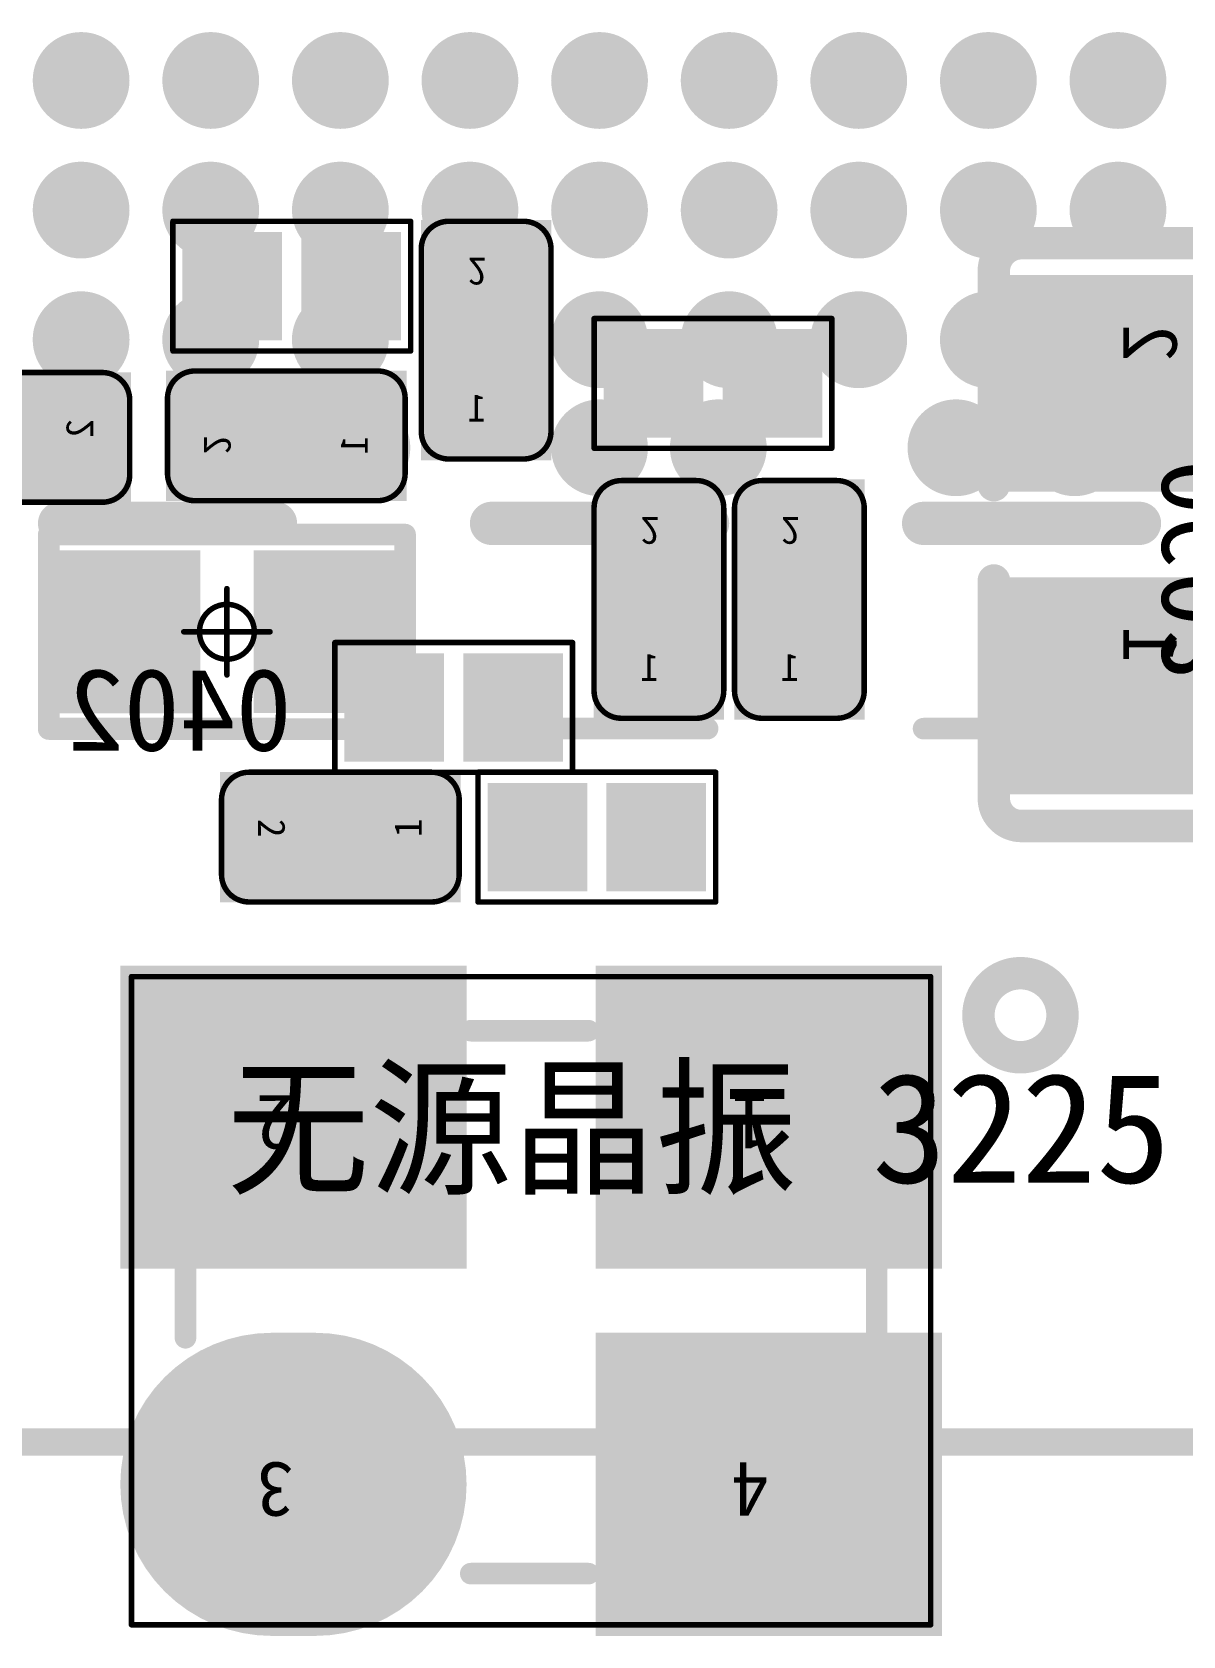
# Model space of a CAD drawing. Header units: millimetres. Extents: x 7.33 to 10.08, y 7.01 to 8.78.
# Drawn here: x 8.2255 to 8.4352, y 7.2118 to 7.504 of the extents above; entities that cross this region are included whole.
import ezdxf

# ---------------------------------------------------------------- set-up
doc = ezdxf.new("R2010")
doc.units = ezdxf.units.MM
doc.header["$MEASUREMENT"] = 0
for name, color, linetype in [('BottomLayer', 5, 'Continuous'), ('BottomOverlay', 54, 'Continuous'), ('BottomPaste', 16, 'Continuous'), ('BottomSolder', 6, 'Continuous'), ('Mechanical1', 6, 'Continuous'), ('Mechanical15', 56, 'Continuous'), ('Mechanical16', 56, 'Continuous'), ('Mechanical20', 56, 'Continuous'), ('Mechanical5', 56, 'Continuous'), ('TopLayer', 1, 'Continuous'), ('TopOverlay', 2, 'Continuous'), ('TopPaste', 8, 'Continuous'), ('TopSolder', 216, 'Continuous')]:
    doc.layers.add(name, color=color, linetype=linetype)

# ---------------------------------------------------------------- blocks, each defined once
blk = doc.blocks.new('CRY4_3R20X2R50X0R80_9')
at = {"layer": 'Mechanical16'}
for points, const_width in [([(0.07283, 0.05906), (-0.07283, 0.05906)], 0.001), ([(-0.07283, 0.05906), (-0.07283, -0.05906)], 0.001), ([(0.07283, 0.05906), (0.07283, -0.05906)], 0.001), ([(0.01099, 0.04973), (-0.01047, 0.04973)], 0.00394), ([(-0.06299, 0.00718), (-0.06299, -0.00561)], 0.00394), ([(0.06299, 0.00674), (0.06299, -0.00577)], 0.00394), ([(0.01099, -0.04921), (-0.01047, -0.04921)], 0.00394), ([(0.07283, -0.05906), (-0.07283, -0.05906)], 0.001)]:
    blk.add_lwpolyline(points, dxfattribs=dict(at, const_width=const_width))
for points, const_width in [([(-0.07308, 0.05906, 1), (-0.07258, 0.05906, 1)], 0.0005), ([(-0.07308, 0.05906, 1), (-0.07258, 0.05906, 1)], 0.0005), ([(0.07258, 0.05906, 1), (0.07308, 0.05906, 1)], 0.0005), ([(0.07258, 0.05906, 1), (0.07308, 0.05906, 1)], 0.0005), ([(-0.01145, 0.04973, 1), (-0.00949, 0.04973, 1)], 0.00197), ([(0.01001, 0.04973, 1), (0.01197, 0.04973, 1)], 0.00197), ([(-0.06398, 0.00718, 1), (-0.062, 0.00718, 1)], 0.00197), ([(0.062, 0.00674, 1), (0.06398, 0.00674, 1)], 0.00197), ([(-0.06398, -0.00561, 1), (-0.062, -0.00561, 1)], 0.00197), ([(0.062, -0.00577, 1), (0.06398, -0.00577, 1)], 0.00197), ([(-0.08154, -0.05203, 1), (-0.09686, -0.05203, 1)], 0.00591), ([(-0.09834, -0.05203, 1), (-0.09538, -0.05203, 1)], 0.00296), ([(-0.08302, -0.05203, 1), (-0.08006, -0.05203, 1)], 0.00296), ([(-0.01145, -0.04921, 1), (-0.00949, -0.04921, 1)], 0.00197), ([(0.01001, -0.04921, 1), (0.01197, -0.04921, 1)], 0.00197), ([(-0.07308, -0.05906, 1), (-0.07258, -0.05906, 1)], 0.0005), ([(-0.07308, -0.05906, 1), (-0.07258, -0.05906, 1)], 0.0005), ([(0.07258, -0.05906, 1), (0.07308, -0.05906, 1)], 0.0005), ([(0.07258, -0.05906, 1), (0.07308, -0.05906, 1)], 0.0005)]:
    blk.add_lwpolyline(points, format="xyb", close=True, dxfattribs=dict(at, const_width=const_width))
at = {"layer": 'TopLayer', "const_width": 0.04724}
blk.add_lwpolyline([(0.03937, 0.03346), (0.04725, 0.03346)], dxfattribs=at)
at = {"layer": 'TopLayer', "const_width": 0.02362}
for points in [[(0.02756, 0.03346, 1), (0.05118, 0.03346, 1)], [(0.03544, 0.03346, 1), (0.05906, 0.03346, 1)]]:
    blk.add_lwpolyline(points, format="xyb", close=True, dxfattribs=at)
at = {"layer": 'TopLayer'}
for points in [[(-0.01575, 0.00984), (-0.01575, 0.05708), (-0.07087, 0.00984), (-0.07087, 0.05708)], [(-0.01575, -0.05708), (-0.01575, -0.00984), (-0.07087, -0.05708), (-0.07087, -0.00984)], [(0.07087, -0.05708), (0.07087, -0.00984), (0.01575, -0.05708), (0.01575, -0.00984)]]:
    blk.add_solid(points, dxfattribs=at)
at = {"layer": 'TopOverlay', "const_width": 0.00394}
for points in [[(0.01099, 0.04973), (-0.01047, 0.04973)], [(-0.06299, 0.00718), (-0.06299, -0.00561)], [(0.06299, 0.00674), (0.06299, -0.00577)], [(0.01099, -0.04921), (-0.01047, -0.04921)]]:
    blk.add_lwpolyline(points, dxfattribs=at)
at = {"layer": 'TopOverlay'}
for points, const_width in [([(-0.01145, 0.04973, 1), (-0.00949, 0.04973, 1)], 0.00197), ([(0.01001, 0.04973, 1), (0.01197, 0.04973, 1)], 0.00197), ([(-0.06398, 0.00718, 1), (-0.062, 0.00718, 1)], 0.00197), ([(0.062, 0.00674, 1), (0.06398, 0.00674, 1)], 0.00197), ([(-0.06398, -0.00561, 1), (-0.062, -0.00561, 1)], 0.00197), ([(0.062, -0.00577, 1), (0.06398, -0.00577, 1)], 0.00197), ([(-0.08154, -0.05203, 1), (-0.09686, -0.05203, 1)], 0.00591), ([(-0.09834, -0.05203, 1), (-0.09538, -0.05203, 1)], 0.00296), ([(-0.08302, -0.05203, 1), (-0.08006, -0.05203, 1)], 0.00296), ([(-0.01145, -0.04921, 1), (-0.00949, -0.04921, 1)], 0.00197), ([(0.01001, -0.04921, 1), (0.01197, -0.04921, 1)], 0.00197)]:
    blk.add_lwpolyline(points, format="xyb", close=True, dxfattribs=dict(at, const_width=const_width))
at = {"layer": 'TopPaste', "const_width": 0.04724}
blk.add_lwpolyline([(0.03937, 0.03346), (0.04725, 0.03346)], dxfattribs=at)
at = {"layer": 'TopPaste', "const_width": 0.02362}
for points in [[(0.02756, 0.03346, 1), (0.05118, 0.03346, 1)], [(0.03544, 0.03346, 1), (0.05906, 0.03346, 1)]]:
    blk.add_lwpolyline(points, format="xyb", close=True, dxfattribs=at)
at = {"layer": 'TopPaste'}
for points in [[(-0.01575, 0.00984), (-0.01575, 0.05708), (-0.07087, 0.00984), (-0.07087, 0.05708)], [(-0.01575, -0.05708), (-0.01575, -0.00984), (-0.07087, -0.05708), (-0.07087, -0.00984)], [(0.07087, -0.05708), (0.07087, -0.00984), (0.01575, -0.05708), (0.01575, -0.00984)]]:
    blk.add_solid(points, dxfattribs=at)
at = {"layer": 'TopSolder', "const_width": 0.05524}
blk.add_lwpolyline([(0.03937, 0.03346), (0.04725, 0.03346)], dxfattribs=at)
at = {"layer": 'TopSolder', "const_width": 0.02762}
for points in [[(0.02556, 0.03346, 1), (0.05318, 0.03346, 1)], [(0.03344, 0.03346, 1), (0.06106, 0.03346, 1)]]:
    blk.add_lwpolyline(points, format="xyb", close=True, dxfattribs=at)
at = {"layer": 'TopSolder'}
for points in [[(-0.01175, 0.00584), (-0.01175, 0.06108), (-0.07487, 0.00584), (-0.07487, 0.06108)], [(-0.01175, -0.06108), (-0.01175, -0.00584), (-0.07487, -0.06108), (-0.07487, -0.00584)], [(0.07487, -0.06108), (0.07487, -0.00584), (0.01175, -0.06108), (0.01175, -0.00584)]]:
    blk.add_solid(points, dxfattribs=at)
at = {"layer": 'Mechanical20'}
for s, p in [('4', (-0.04331, 0.02946)), ('3', (0.04331, 0.02946)), ('1', (-0.04331, -0.03746)), ('2', (0.04331, -0.03746))]:
    blk.add_text(s, height=0.01, dxfattribs=at).set_placement(p)
blk = doc.blocks.new('R0201_B_155')
at = {"layer": 'BottomLayer'}
for points in [[(-0.01792, -0.00788), (-0.00375, -0.00788), (-0.01792, 0.00787), (-0.00375, 0.00787)], [(0.00374, -0.00788), (0.01791, -0.00788), (0.00374, 0.00787), (0.01791, 0.00787)]]:
    blk.add_solid(points, dxfattribs=at)
at = {"layer": 'BottomOverlay', "const_width": 0.001}
for points in [[(-0.02166, -0.01182), (-0.02166, 0.01182)], [(-0.02166, 0.01182), (0.02166, 0.01182)], [(0.02166, -0.01182), (0.02166, 0.01182)], [(-0.02166, -0.01182), (0.02166, -0.01182)]]:
    blk.add_lwpolyline(points, dxfattribs=at)
at = {"layer": 'BottomOverlay', "const_width": 0.0005}
for points in [[(-0.02191, 0.01182, 1), (-0.02141, 0.01182, 1)], [(-0.02191, 0.01182, 1), (-0.02141, 0.01182, 1)], [(0.02141, 0.01182, 1), (0.02191, 0.01182, 1)], [(0.02141, 0.01182, 1), (0.02191, 0.01182, 1)], [(-0.02191, -0.01182, 1), (-0.02141, -0.01182, 1)], [(-0.02191, -0.01182, 1), (-0.02141, -0.01182, 1)], [(0.02141, -0.01182, 1), (0.02191, -0.01182, 1)], [(0.02141, -0.01182, 1), (0.02191, -0.01182, 1)]]:
    blk.add_lwpolyline(points, format="xyb", close=True, dxfattribs=at)
at = {"layer": 'BottomPaste'}
for points in [[(-0.01792, -0.00788), (-0.00375, -0.00788), (-0.01792, 0.00787), (-0.00375, 0.00787)], [(0.00374, -0.00788), (0.01791, -0.00788), (0.00374, 0.00787), (0.01791, 0.00787)]]:
    blk.add_solid(points, dxfattribs=at)
at = {"layer": 'BottomSolder'}
for points in [[(-0.01992, -0.00988), (-0.00175, -0.00988), (-0.01992, 0.00987), (-0.00175, 0.00987)], [(0.00174, -0.00988), (0.01991, -0.00988), (0.00174, 0.00987), (0.01991, 0.00987)]]:
    blk.add_solid(points, dxfattribs=at)
blk = doc.blocks.new('R0402_B_156')
at = {"layer": 'BottomLayer'}
for points in [[(-0.02657, -0.01083), (-0.00886, -0.01083), (-0.02657, 0.01082), (-0.00886, 0.01082)], [(0.00886, -0.01083), (0.02657, -0.01083), (0.00886, 0.01083), (0.02657, 0.01083)]]:
    blk.add_solid(points, dxfattribs=at)
at = {"layer": 'BottomOverlay', "const_width": 0.00394}
for points in [[(0.03248, 0.01772), (-0.03248, 0.01772)], [(-0.03248, 0.01772), (-0.03248, -0.01772)], [(0.03248, 0.01772), (0.03248, -0.01772)], [(0.03248, -0.01772), (-0.03248, -0.01772)]]:
    blk.add_lwpolyline(points, dxfattribs=at)
at = {"layer": 'BottomOverlay', "const_width": 0.00197}
for points in [[(-0.03346, 0.01772, 1), (-0.0315, 0.01772, 1)], [(-0.03346, 0.01772, 1), (-0.0315, 0.01772, 1)], [(0.0315, 0.01772, 1), (0.03346, 0.01772, 1)], [(0.0315, 0.01772, 1), (0.03346, 0.01772, 1)], [(-0.03346, -0.01772, 1), (-0.0315, -0.01772, 1)], [(-0.03346, -0.01772, 1), (-0.0315, -0.01772, 1)], [(0.0315, -0.01772, 1), (0.03346, -0.01772, 1)], [(0.0315, -0.01772, 1), (0.03346, -0.01772, 1)]]:
    blk.add_lwpolyline(points, format="xyb", close=True, dxfattribs=at)
at = {"layer": 'BottomPaste'}
for points in [[(-0.02657, -0.01083), (-0.00886, -0.01083), (-0.02657, 0.01082), (-0.00886, 0.01082)], [(0.00886, -0.01083), (0.02657, -0.01083), (0.00886, 0.01083), (0.02657, 0.01083)]]:
    blk.add_solid(points, dxfattribs=at)
at = {"layer": 'BottomSolder'}
for points in [[(-0.03057, -0.01483), (-0.00486, -0.01483), (-0.03057, 0.01482), (-0.00486, 0.01482)], [(0.00486, -0.01483), (0.03057, -0.01483), (0.00486, 0.01483), (0.03057, 0.01483)]]:
    blk.add_solid(points, dxfattribs=at)
at = {"layer": 'Mechanical15', "const_width": 0.001}
for points in [[(0, 0.00787), (0, -0.00787)], [(0.00787, 0), (-0.00787, 0)]]:
    blk.add_lwpolyline(points, dxfattribs=at)
at = {"layer": 'Mechanical15'}
for points, const_width in [([(-0.00025, 0.00787, 1), (0.00025, 0.00787, 1)], 0.0005), ([(0.005, 0, 1), (-0.005, 0, 1)], 0.001), ([(-0.00812, 0, 1), (-0.00762, 0, 1)], 0.0005), ([(-0.00525, 0, 1), (-0.00475, 0, 1)], 0.0005), ([(0.00475, 0, 1), (0.00525, 0, 1)], 0.0005), ([(0.00762, 0, 1), (0.00812, 0, 1)], 0.0005), ([(-0.00025, -0.00787, 1), (0.00025, -0.00787, 1)], 0.0005)]:
    blk.add_lwpolyline(points, format="xyb", close=True, dxfattribs=dict(at, const_width=const_width))
blk = doc.blocks.new('R0201_B_201')
at = {"layer": 'BottomLayer'}
for points in [[(-0.01792, -0.00788), (-0.00375, -0.00788), (-0.01792, 0.00787), (-0.00375, 0.00787)], [(0.00374, -0.00788), (0.01791, -0.00788), (0.00374, 0.00787), (0.01791, 0.00787)]]:
    blk.add_solid(points, dxfattribs=at)
at = {"layer": 'BottomOverlay', "const_width": 0.001}
for points in [[(-0.02166, 0.01182), (-0.02166, -0.01182)], [(0.02166, 0.01182), (-0.02166, 0.01182)], [(0.02166, 0.01182), (0.02166, -0.01182)], [(0.02166, -0.01182), (-0.02166, -0.01182)]]:
    blk.add_lwpolyline(points, dxfattribs=at)
at = {"layer": 'BottomOverlay', "const_width": 0.0005}
for points in [[(-0.02191, 0.01182, 1), (-0.02141, 0.01182, 1)], [(-0.02191, 0.01182, 1), (-0.02141, 0.01182, 1)], [(0.02141, 0.01182, 1), (0.02191, 0.01182, 1)], [(0.02141, 0.01182, 1), (0.02191, 0.01182, 1)], [(-0.02191, -0.01182, 1), (-0.02141, -0.01182, 1)], [(-0.02191, -0.01182, 1), (-0.02141, -0.01182, 1)], [(0.02141, -0.01182, 1), (0.02191, -0.01182, 1)], [(0.02141, -0.01182, 1), (0.02191, -0.01182, 1)]]:
    blk.add_lwpolyline(points, format="xyb", close=True, dxfattribs=at)
at = {"layer": 'BottomPaste'}
for points in [[(-0.01792, -0.00788), (-0.00375, -0.00788), (-0.01792, 0.00787), (-0.00375, 0.00787)], [(0.00374, -0.00788), (0.01791, -0.00788), (0.00374, 0.00787), (0.01791, 0.00787)]]:
    blk.add_solid(points, dxfattribs=at)
at = {"layer": 'BottomSolder'}
for points in [[(-0.01992, -0.00988), (-0.00175, -0.00988), (-0.01992, 0.00987), (-0.00175, 0.00987)], [(0.00174, -0.00988), (0.01991, -0.00988), (0.00174, 0.00987), (0.01991, 0.00987)]]:
    blk.add_solid(points, dxfattribs=at)
blk = doc.blocks.new('R0201_207')
at = {"layer": 'TopLayer'}
for points in [[(-0.01792, -0.00787), (-0.00375, -0.00787), (-0.01792, 0.00788), (-0.00375, 0.00788)], [(0.00374, -0.00787), (0.01791, -0.00787), (0.00374, 0.00788), (0.01791, 0.00788)]]:
    blk.add_solid(points, dxfattribs=at)
at = {"layer": 'TopOverlay', "const_width": 0.001}
for points in [[(0.02166, 0.01182), (-0.02166, 0.01182)], [(-0.02166, 0.01182), (-0.02166, -0.01182)], [(0.02166, 0.01182), (0.02166, -0.01182)], [(0.02166, -0.01182), (-0.02166, -0.01182)]]:
    blk.add_lwpolyline(points, dxfattribs=at)
at = {"layer": 'TopOverlay', "const_width": 0.0005}
for points in [[(-0.02191, 0.01182, 1), (-0.02141, 0.01182, 1)], [(-0.02191, 0.01182, 1), (-0.02141, 0.01182, 1)], [(0.02141, 0.01182, 1), (0.02191, 0.01182, 1)], [(0.02141, 0.01182, 1), (0.02191, 0.01182, 1)], [(-0.02191, -0.01182, 1), (-0.02141, -0.01182, 1)], [(-0.02191, -0.01182, 1), (-0.02141, -0.01182, 1)], [(0.02141, -0.01182, 1), (0.02191, -0.01182, 1)], [(0.02141, -0.01182, 1), (0.02191, -0.01182, 1)]]:
    blk.add_lwpolyline(points, format="xyb", close=True, dxfattribs=at)
at = {"layer": 'TopPaste'}
for points in [[(-0.01792, -0.00787), (-0.00375, -0.00787), (-0.01792, 0.00788), (-0.00375, 0.00788)], [(0.00374, -0.00787), (0.01791, -0.00787), (0.00374, 0.00788), (0.01791, 0.00788)]]:
    blk.add_solid(points, dxfattribs=at)
at = {"layer": 'TopSolder'}
for points in [[(-0.01992, -0.00987), (-0.00175, -0.00987), (-0.01992, 0.00988), (-0.00175, 0.00988)], [(0.00174, -0.00987), (0.01991, -0.00987), (0.00174, 0.00988), (0.01991, 0.00988)]]:
    blk.add_solid(points, dxfattribs=at)
blk = doc.blocks.new('R0201_209')
at = {"layer": 'TopLayer'}
for points in [[(-0.01792, -0.00787), (-0.00375, -0.00787), (-0.01792, 0.00788), (-0.00375, 0.00788)], [(0.00374, -0.00787), (0.01791, -0.00787), (0.00374, 0.00788), (0.01791, 0.00788)]]:
    blk.add_solid(points, dxfattribs=at)
at = {"layer": 'TopOverlay', "const_width": 0.001}
for points in [[(0.02166, 0.01182), (-0.02166, 0.01182)], [(-0.02166, 0.01182), (-0.02166, -0.01182)], [(0.02166, 0.01182), (0.02166, -0.01182)], [(0.02166, -0.01182), (-0.02166, -0.01182)]]:
    blk.add_lwpolyline(points, dxfattribs=at)
at = {"layer": 'TopOverlay', "const_width": 0.0005}
for points in [[(-0.02191, 0.01182, 1), (-0.02141, 0.01182, 1)], [(-0.02191, 0.01182, 1), (-0.02141, 0.01182, 1)], [(0.02141, 0.01182, 1), (0.02191, 0.01182, 1)], [(0.02141, 0.01182, 1), (0.02191, 0.01182, 1)], [(-0.02191, -0.01182, 1), (-0.02141, -0.01182, 1)], [(-0.02191, -0.01182, 1), (-0.02141, -0.01182, 1)], [(0.02141, -0.01182, 1), (0.02191, -0.01182, 1)], [(0.02141, -0.01182, 1), (0.02191, -0.01182, 1)]]:
    blk.add_lwpolyline(points, format="xyb", close=True, dxfattribs=at)
at = {"layer": 'TopPaste'}
for points in [[(-0.01792, -0.00787), (-0.00375, -0.00787), (-0.01792, 0.00788), (-0.00375, 0.00788)], [(0.00374, -0.00787), (0.01791, -0.00787), (0.00374, 0.00788), (0.01791, 0.00788)]]:
    blk.add_solid(points, dxfattribs=at)
at = {"layer": 'TopSolder'}
for points in [[(-0.01992, -0.00987), (-0.00175, -0.00987), (-0.01992, 0.00988), (-0.00175, 0.00988)], [(0.00174, -0.00987), (0.01991, -0.00987), (0.00174, 0.00988), (0.01991, 0.00988)]]:
    blk.add_solid(points, dxfattribs=at)
blk = doc.blocks.new('C0201_B_456')
at = {"layer": 'BottomLayer'}
for points in [[(-0.01792, -0.00788), (-0.00375, -0.00788), (-0.01792, 0.00787), (-0.00375, 0.00787)], [(0.00374, -0.00788), (0.01791, -0.00788), (0.00374, 0.00787), (0.01791, 0.00787)]]:
    blk.add_solid(points, dxfattribs=at)
at = {"layer": 'BottomOverlay', "const_width": 0.001}
for points in [[(-0.02166, 0.00681, -0.414249), (-0.01666, 0.01182)], [(0.01665, 0.01182, -0.414214), (0.02166, 0.00681)], [(-0.01666, -0.01182, -0.414178), (-0.02166, -0.00681)], [(0.02166, -0.00681, -0.414132), (0.01665, -0.01182)]]:
    blk.add_lwpolyline(points, format="xyb", dxfattribs=at)
for points in [[(0.01665, 0.01182), (-0.01666, 0.01182)], [(-0.02166, -0.00681), (-0.02166, 0.00681)], [(0.02166, -0.00681), (0.02166, 0.00681)], [(0.01665, -0.01182), (-0.01666, -0.01182)]]:
    blk.add_lwpolyline(points, dxfattribs=at)
at = {"layer": 'BottomOverlay', "const_width": 0.0005}
for points in [[(-0.01691, 0.01182, 1), (-0.01641, 0.01182, 1)], [(-0.01691, 0.01182, 1), (-0.01641, 0.01182, 1)], [(0.0164, 0.01182, 1), (0.0169, 0.01182, 1)], [(0.0164, 0.01182, 1), (0.0169, 0.01182, 1)], [(-0.02191, 0.00681, 1), (-0.02141, 0.00681, 1)], [(-0.02191, 0.00681, 1), (-0.02141, 0.00681, 1)], [(0.02141, 0.00681, 1), (0.02191, 0.00681, 1)], [(0.02141, 0.00681, 1), (0.02191, 0.00681, 1)], [(-0.02191, -0.00681, 1), (-0.02141, -0.00681, 1)], [(-0.02191, -0.00681, 1), (-0.02141, -0.00681, 1)], [(0.02141, -0.00681, 1), (0.02191, -0.00681, 1)], [(0.02141, -0.00681, 1), (0.02191, -0.00681, 1)], [(-0.01691, -0.01182, 1), (-0.01641, -0.01182, 1)], [(-0.01691, -0.01182, 1), (-0.01641, -0.01182, 1)], [(0.0164, -0.01182, 1), (0.0169, -0.01182, 1)], [(0.0164, -0.01182, 1), (0.0169, -0.01182, 1)]]:
    blk.add_lwpolyline(points, format="xyb", close=True, dxfattribs=at)
at = {"layer": 'BottomPaste'}
for points in [[(-0.01792, -0.00788), (-0.00375, -0.00788), (-0.01792, 0.00787), (-0.00375, 0.00787)], [(0.00374, -0.00788), (0.01791, -0.00788), (0.00374, 0.00787), (0.01791, 0.00787)]]:
    blk.add_solid(points, dxfattribs=at)
at = {"layer": 'BottomSolder'}
for points in [[(-0.02192, -0.01188), (0.00025, -0.01188), (-0.02192, 0.01187), (0.00025, 0.01187)], [(-0.00026, -0.01188), (0.02191, -0.01188), (-0.00026, 0.01187), (0.02191, 0.01187)]]:
    blk.add_solid(points, dxfattribs=at)
at = {"layer": 'Mechanical20', "text_generation_flag": 2}
for s, rotation, p in [('1', -90, (-0.01484, 0)), ('2', 90, (0.015, 0.00333))]:
    blk.add_text(s, height=0.005, rotation=rotation, dxfattribs=at).set_placement(p)
blk = doc.blocks.new('C0201_B_460')
at = {"layer": 'BottomLayer'}
for points in [[(-0.01792, -0.00788), (-0.00375, -0.00788), (-0.01792, 0.00787), (-0.00375, 0.00787)], [(0.00374, -0.00788), (0.01791, -0.00788), (0.00374, 0.00787), (0.01791, 0.00787)]]:
    blk.add_solid(points, dxfattribs=at)
at = {"layer": 'BottomOverlay', "const_width": 0.001}
for points in [[(-0.02166, 0.00681, -0.414249), (-0.01666, 0.01182)], [(0.01665, 0.01182, -0.414214), (0.02166, 0.00681)], [(-0.01666, -0.01182, -0.414178), (-0.02166, -0.00681)], [(0.02166, -0.00681, -0.414132), (0.01665, -0.01182)]]:
    blk.add_lwpolyline(points, format="xyb", dxfattribs=at)
for points in [[(0.01665, 0.01182), (-0.01666, 0.01182)], [(-0.02166, 0.00681), (-0.02166, -0.00681)], [(0.02166, 0.00681), (0.02166, -0.00681)], [(0.01665, -0.01182), (-0.01666, -0.01182)]]:
    blk.add_lwpolyline(points, dxfattribs=at)
at = {"layer": 'BottomOverlay', "const_width": 0.0005}
for points in [[(-0.01691, 0.01182, 1), (-0.01641, 0.01182, 1)], [(-0.01691, 0.01182, 1), (-0.01641, 0.01182, 1)], [(0.0164, 0.01182, 1), (0.0169, 0.01182, 1)], [(0.0164, 0.01182, 1), (0.0169, 0.01182, 1)], [(-0.02191, 0.00681, 1), (-0.02141, 0.00681, 1)], [(-0.02191, 0.00681, 1), (-0.02141, 0.00681, 1)], [(0.02141, 0.00681, 1), (0.02191, 0.00681, 1)], [(0.02141, 0.00681, 1), (0.02191, 0.00681, 1)], [(-0.02191, -0.00681, 1), (-0.02141, -0.00681, 1)], [(-0.02191, -0.00681, 1), (-0.02141, -0.00681, 1)], [(0.02141, -0.00681, 1), (0.02191, -0.00681, 1)], [(0.02141, -0.00681, 1), (0.02191, -0.00681, 1)], [(-0.01691, -0.01182, 1), (-0.01641, -0.01182, 1)], [(-0.01691, -0.01182, 1), (-0.01641, -0.01182, 1)], [(0.0164, -0.01182, 1), (0.0169, -0.01182, 1)], [(0.0164, -0.01182, 1), (0.0169, -0.01182, 1)]]:
    blk.add_lwpolyline(points, format="xyb", close=True, dxfattribs=at)
at = {"layer": 'BottomPaste'}
for points in [[(-0.01792, -0.00788), (-0.00375, -0.00788), (-0.01792, 0.00787), (-0.00375, 0.00787)], [(0.00374, -0.00788), (0.01791, -0.00788), (0.00374, 0.00787), (0.01791, 0.00787)]]:
    blk.add_solid(points, dxfattribs=at)
at = {"layer": 'BottomSolder'}
for points in [[(-0.02192, -0.01188), (0.00025, -0.01188), (-0.02192, 0.01187), (0.00025, 0.01187)], [(-0.00026, -0.01188), (0.02191, -0.01188), (-0.00026, 0.01187), (0.02191, 0.01187)]]:
    blk.add_solid(points, dxfattribs=at)
at = {"layer": 'Mechanical20', "text_generation_flag": 2}
for s, rotation, p in [('1', -90, (-0.01484, 0)), ('2', 90, (0.015, 0.00333))]:
    blk.add_text(s, height=0.005, rotation=rotation, dxfattribs=at).set_placement(p)
blk = doc.blocks.new('C0201_B_525')
at = {"layer": 'BottomLayer'}
for points in [[(-0.01792, -0.00788), (-0.00375, -0.00788), (-0.01792, 0.00787), (-0.00375, 0.00787)], [(0.00374, -0.00788), (0.01791, -0.00788), (0.00374, 0.00787), (0.01791, 0.00787)]]:
    blk.add_solid(points, dxfattribs=at)
at = {"layer": 'BottomOverlay', "const_width": 0.001}
for points in [[(-0.02166, 0.00681, -0.414249), (-0.01666, 0.01182)], [(0.01665, 0.01182, -0.414214), (0.02166, 0.00681)], [(-0.01666, -0.01182, -0.414178), (-0.02166, -0.00681)], [(0.02166, -0.00681, -0.414132), (0.01665, -0.01182)]]:
    blk.add_lwpolyline(points, format="xyb", dxfattribs=at)
for points in [[(0.01665, 0.01182), (-0.01666, 0.01182)], [(-0.02166, -0.00681), (-0.02166, 0.00681)], [(0.02166, -0.00681), (0.02166, 0.00681)], [(0.01665, -0.01182), (-0.01666, -0.01182)]]:
    blk.add_lwpolyline(points, dxfattribs=at)
at = {"layer": 'BottomOverlay', "const_width": 0.0005}
for points in [[(-0.01691, 0.01182, 1), (-0.01641, 0.01182, 1)], [(-0.01691, 0.01182, 1), (-0.01641, 0.01182, 1)], [(0.0164, 0.01182, 1), (0.0169, 0.01182, 1)], [(0.0164, 0.01182, 1), (0.0169, 0.01182, 1)], [(-0.02191, 0.00681, 1), (-0.02141, 0.00681, 1)], [(-0.02191, 0.00681, 1), (-0.02141, 0.00681, 1)], [(0.02141, 0.00681, 1), (0.02191, 0.00681, 1)], [(0.02141, 0.00681, 1), (0.02191, 0.00681, 1)], [(-0.02191, -0.00681, 1), (-0.02141, -0.00681, 1)], [(-0.02191, -0.00681, 1), (-0.02141, -0.00681, 1)], [(0.02141, -0.00681, 1), (0.02191, -0.00681, 1)], [(0.02141, -0.00681, 1), (0.02191, -0.00681, 1)], [(-0.01691, -0.01182, 1), (-0.01641, -0.01182, 1)], [(-0.01691, -0.01182, 1), (-0.01641, -0.01182, 1)], [(0.0164, -0.01182, 1), (0.0169, -0.01182, 1)], [(0.0164, -0.01182, 1), (0.0169, -0.01182, 1)]]:
    blk.add_lwpolyline(points, format="xyb", close=True, dxfattribs=at)
at = {"layer": 'BottomPaste'}
for points in [[(-0.01792, -0.00788), (-0.00375, -0.00788), (-0.01792, 0.00787), (-0.00375, 0.00787)], [(0.00374, -0.00788), (0.01791, -0.00788), (0.00374, 0.00787), (0.01791, 0.00787)]]:
    blk.add_solid(points, dxfattribs=at)
at = {"layer": 'BottomSolder'}
for points in [[(-0.02192, -0.01188), (0.00025, -0.01188), (-0.02192, 0.01187), (0.00025, 0.01187)], [(-0.00026, -0.01188), (0.02191, -0.01188), (-0.00026, 0.01187), (0.02191, 0.01187)]]:
    blk.add_solid(points, dxfattribs=at)
at = {"layer": 'Mechanical20', "text_generation_flag": 2}
for s, rotation, p in [('1', -90, (-0.01484, 0)), ('2', 90, (0.015, 0.00333))]:
    blk.add_text(s, height=0.005, rotation=rotation, dxfattribs=at).set_placement(p)
blk = doc.blocks.new('C0201_B_526')
at = {"layer": 'BottomLayer'}
for points in [[(-0.01792, -0.00788), (-0.00375, -0.00788), (-0.01792, 0.00787), (-0.00375, 0.00787)], [(0.00374, -0.00788), (0.01791, -0.00788), (0.00374, 0.00787), (0.01791, 0.00787)]]:
    blk.add_solid(points, dxfattribs=at)
at = {"layer": 'BottomOverlay', "const_width": 0.001}
for points in [[(-0.02166, 0.00681, -0.414249), (-0.01666, 0.01182)], [(0.01665, 0.01182, -0.414214), (0.02166, 0.00681)], [(-0.01666, -0.01182, -0.414178), (-0.02166, -0.00681)], [(0.02166, -0.00681, -0.414132), (0.01665, -0.01182)]]:
    blk.add_lwpolyline(points, format="xyb", dxfattribs=at)
for points in [[(-0.01666, 0.01182), (0.01665, 0.01182)], [(-0.02166, -0.00681), (-0.02166, 0.00681)], [(0.02166, -0.00681), (0.02166, 0.00681)], [(-0.01666, -0.01182), (0.01665, -0.01182)]]:
    blk.add_lwpolyline(points, dxfattribs=at)
at = {"layer": 'BottomOverlay', "const_width": 0.0005}
for points in [[(-0.01691, 0.01182, 1), (-0.01641, 0.01182, 1)], [(-0.01691, 0.01182, 1), (-0.01641, 0.01182, 1)], [(0.0164, 0.01182, 1), (0.0169, 0.01182, 1)], [(0.0164, 0.01182, 1), (0.0169, 0.01182, 1)], [(-0.02191, 0.00681, 1), (-0.02141, 0.00681, 1)], [(-0.02191, 0.00681, 1), (-0.02141, 0.00681, 1)], [(0.02141, 0.00681, 1), (0.02191, 0.00681, 1)], [(0.02141, 0.00681, 1), (0.02191, 0.00681, 1)], [(-0.02191, -0.00681, 1), (-0.02141, -0.00681, 1)], [(-0.02191, -0.00681, 1), (-0.02141, -0.00681, 1)], [(0.02141, -0.00681, 1), (0.02191, -0.00681, 1)], [(0.02141, -0.00681, 1), (0.02191, -0.00681, 1)], [(-0.01691, -0.01182, 1), (-0.01641, -0.01182, 1)], [(-0.01691, -0.01182, 1), (-0.01641, -0.01182, 1)], [(0.0164, -0.01182, 1), (0.0169, -0.01182, 1)], [(0.0164, -0.01182, 1), (0.0169, -0.01182, 1)]]:
    blk.add_lwpolyline(points, format="xyb", close=True, dxfattribs=at)
at = {"layer": 'BottomPaste'}
for points in [[(-0.01792, -0.00788), (-0.00375, -0.00788), (-0.01792, 0.00787), (-0.00375, 0.00787)], [(0.00374, -0.00788), (0.01791, -0.00788), (0.00374, 0.00787), (0.01791, 0.00787)]]:
    blk.add_solid(points, dxfattribs=at)
at = {"layer": 'BottomSolder'}
for points in [[(-0.02192, -0.01188), (0.00025, -0.01188), (-0.02192, 0.01187), (0.00025, 0.01187)], [(-0.00026, -0.01188), (0.02191, -0.01188), (-0.00026, 0.01187), (0.02191, 0.01187)]]:
    blk.add_solid(points, dxfattribs=at)
at = {"layer": 'Mechanical20', "text_generation_flag": 2}
for s, rotation, p in [('1', 270, (-0.01484, 0)), ('2', 90, (0.015, 0.00333))]:
    blk.add_text(s, height=0.005, rotation=rotation, dxfattribs=at).set_placement(p)
blk = doc.blocks.new('C0603_B_527')
at = {"layer": 'BottomLayer'}
for points in [[(-0.01181, 0.01771), (-0.04331, 0.01771), (-0.01181, -0.01771), (-0.04331, -0.01771)], [(0.04331, 0.01771), (0.01181, 0.01771), (0.04331, -0.01771), (0.01181, -0.01771)]]:
    blk.add_solid(points, dxfattribs=at)
at = {"layer": 'BottomOverlay', "const_width": 0.00591}
for points in [[(-0.0531, 0.0186, -0.414214), (-0.0481, 0.0236)], [(0.0481, 0.0236, -0.414214), (0.0531, 0.0186)], [(-0.0481, -0.0236, -0.414214), (-0.0531, -0.0186)], [(0.0531, -0.0186, -0.414214), (0.0481, -0.0236)]]:
    blk.add_lwpolyline(points, format="xyb", dxfattribs=at)
for points in [[(-0.00836, 0.0236), (-0.0481, 0.0236)], [(0.0481, 0.0236), (0.00902, 0.0236)], [(-0.0531, -0.0186), (-0.0531, 0.0186)], [(0.0531, -0.0186), (0.0531, 0.0186)], [(-0.00836, -0.0236), (-0.0481, -0.0236)], [(0.0481, -0.0236), (0.00902, -0.0236)]]:
    blk.add_lwpolyline(points, dxfattribs=at)
at = {"layer": 'BottomOverlay', "const_width": 0.00296}
for points in [[(-0.04958, 0.0236, 1), (-0.04662, 0.0236, 1)], [(-0.04958, 0.0236, 1), (-0.04662, 0.0236, 1)], [(-0.00984, 0.0236, 1), (-0.00688, 0.0236, 1)], [(0.00754, 0.0236, 1), (0.0105, 0.0236, 1)], [(0.04662, 0.0236, 1), (0.04958, 0.0236, 1)], [(0.04662, 0.0236, 1), (0.04958, 0.0236, 1)], [(-0.05458, 0.0186, 1), (-0.05162, 0.0186, 1)], [(-0.05458, 0.0186, 1), (-0.05162, 0.0186, 1)], [(0.05162, 0.0186, 1), (0.05458, 0.0186, 1)], [(0.05162, 0.0186, 1), (0.05458, 0.0186, 1)], [(-0.05458, -0.0186, 1), (-0.05162, -0.0186, 1)], [(-0.05458, -0.0186, 1), (-0.05162, -0.0186, 1)], [(0.05162, -0.0186, 1), (0.05458, -0.0186, 1)], [(0.05162, -0.0186, 1), (0.05458, -0.0186, 1)], [(-0.04958, -0.0236, 1), (-0.04662, -0.0236, 1)], [(-0.04958, -0.0236, 1), (-0.04662, -0.0236, 1)], [(-0.00984, -0.0236, 1), (-0.00688, -0.0236, 1)], [(0.00754, -0.0236, 1), (0.0105, -0.0236, 1)], [(0.04662, -0.0236, 1), (0.04958, -0.0236, 1)], [(0.04662, -0.0236, 1), (0.04958, -0.0236, 1)]]:
    blk.add_lwpolyline(points, format="xyb", close=True, dxfattribs=at)
at = {"layer": 'BottomPaste'}
for points in [[(-0.01181, 0.01771), (-0.04331, 0.01771), (-0.01181, -0.01771), (-0.04331, -0.01771)], [(0.04331, 0.01771), (0.01181, 0.01771), (0.04331, -0.01771), (0.01181, -0.01771)]]:
    blk.add_solid(points, dxfattribs=at)
at = {"layer": 'BottomSolder'}
for points in [[(-0.00781, 0.02171), (-0.04731, 0.02171), (-0.00781, -0.02171), (-0.04731, -0.02171)], [(0.04731, 0.02171), (0.00781, 0.02171), (0.04731, -0.02171), (0.00781, -0.02171)]]:
    blk.add_solid(points, dxfattribs=at)
at = {"layer": 'Mechanical16', "const_width": 0.00591}
for points in [[(-0.0531, 0.0186, -0.414214), (-0.0481, 0.0236)], [(0.0481, 0.0236, -0.414214), (0.0531, 0.0186)], [(-0.0481, -0.0236, -0.414214), (-0.0531, -0.0186)], [(0.0531, -0.0186, -0.414214), (0.0481, -0.0236)]]:
    blk.add_lwpolyline(points, format="xyb", dxfattribs=at)
for points in [[(-0.00836, 0.0236), (-0.0481, 0.0236)], [(0.0481, 0.0236), (0.00902, 0.0236)], [(-0.0531, -0.0186), (-0.0531, 0.0186)], [(0.0531, -0.0186), (0.0531, 0.0186)], [(-0.00836, -0.0236), (-0.0481, -0.0236)], [(0.0481, -0.0236), (0.00902, -0.0236)]]:
    blk.add_lwpolyline(points, dxfattribs=at)
at = {"layer": 'Mechanical16', "const_width": 0.00296}
for points in [[(-0.04958, 0.0236, 1), (-0.04662, 0.0236, 1)], [(-0.04958, 0.0236, 1), (-0.04662, 0.0236, 1)], [(-0.00984, 0.0236, 1), (-0.00688, 0.0236, 1)], [(0.00754, 0.0236, 1), (0.0105, 0.0236, 1)], [(0.04662, 0.0236, 1), (0.04958, 0.0236, 1)], [(0.04662, 0.0236, 1), (0.04958, 0.0236, 1)], [(-0.05458, 0.0186, 1), (-0.05162, 0.0186, 1)], [(-0.05458, 0.0186, 1), (-0.05162, 0.0186, 1)], [(0.05162, 0.0186, 1), (0.05458, 0.0186, 1)], [(0.05162, 0.0186, 1), (0.05458, 0.0186, 1)], [(-0.05458, -0.0186, 1), (-0.05162, -0.0186, 1)], [(-0.05458, -0.0186, 1), (-0.05162, -0.0186, 1)], [(0.05162, -0.0186, 1), (0.05458, -0.0186, 1)], [(0.05162, -0.0186, 1), (0.05458, -0.0186, 1)], [(-0.04958, -0.0236, 1), (-0.04662, -0.0236, 1)], [(-0.04958, -0.0236, 1), (-0.04662, -0.0236, 1)], [(-0.00984, -0.0236, 1), (-0.00688, -0.0236, 1)], [(0.00754, -0.0236, 1), (0.0105, -0.0236, 1)], [(0.04662, -0.0236, 1), (0.04958, -0.0236, 1)], [(0.04662, -0.0236, 1), (0.04958, -0.0236, 1)]]:
    blk.add_lwpolyline(points, format="xyb", close=True, dxfattribs=at)
at = {"layer": 'Mechanical20', "text_generation_flag": 2}
for s, p in [('1', (-0.02356, 0)), ('2', (0.03156, 0))]:
    blk.add_text(s, height=0.01, rotation=-180, dxfattribs=at).set_placement(p)
blk = doc.blocks.new('C0201_B_541')
at = {"layer": 'BottomLayer'}
for points in [[(-0.01792, -0.00788), (-0.00375, -0.00788), (-0.01792, 0.00787), (-0.00375, 0.00787)], [(0.00374, -0.00788), (0.01791, -0.00788), (0.00374, 0.00787), (0.01791, 0.00787)]]:
    blk.add_solid(points, dxfattribs=at)
at = {"layer": 'BottomOverlay', "const_width": 0.001}
for points in [[(-0.02166, 0.00681, -0.414249), (-0.01666, 0.01182)], [(0.01665, 0.01182, -0.414214), (0.02166, 0.00681)], [(-0.01666, -0.01182, -0.414178), (-0.02166, -0.00681)], [(0.02166, -0.00681, -0.414132), (0.01665, -0.01182)]]:
    blk.add_lwpolyline(points, format="xyb", dxfattribs=at)
for points in [[(0.01665, 0.01182), (-0.01666, 0.01182)], [(-0.02166, -0.00681), (-0.02166, 0.00681)], [(0.02166, -0.00681), (0.02166, 0.00681)], [(0.01665, -0.01182), (-0.01666, -0.01182)]]:
    blk.add_lwpolyline(points, dxfattribs=at)
at = {"layer": 'BottomOverlay', "const_width": 0.0005}
for points in [[(-0.01691, 0.01182, 1), (-0.01641, 0.01182, 1)], [(-0.01691, 0.01182, 1), (-0.01641, 0.01182, 1)], [(0.0164, 0.01182, 1), (0.0169, 0.01182, 1)], [(0.0164, 0.01182, 1), (0.0169, 0.01182, 1)], [(-0.02191, 0.00681, 1), (-0.02141, 0.00681, 1)], [(-0.02191, 0.00681, 1), (-0.02141, 0.00681, 1)], [(0.02141, 0.00681, 1), (0.02191, 0.00681, 1)], [(0.02141, 0.00681, 1), (0.02191, 0.00681, 1)], [(-0.02191, -0.00681, 1), (-0.02141, -0.00681, 1)], [(-0.02191, -0.00681, 1), (-0.02141, -0.00681, 1)], [(0.02141, -0.00681, 1), (0.02191, -0.00681, 1)], [(0.02141, -0.00681, 1), (0.02191, -0.00681, 1)], [(-0.01691, -0.01182, 1), (-0.01641, -0.01182, 1)], [(-0.01691, -0.01182, 1), (-0.01641, -0.01182, 1)], [(0.0164, -0.01182, 1), (0.0169, -0.01182, 1)], [(0.0164, -0.01182, 1), (0.0169, -0.01182, 1)]]:
    blk.add_lwpolyline(points, format="xyb", close=True, dxfattribs=at)
at = {"layer": 'BottomPaste'}
for points in [[(-0.01792, -0.00788), (-0.00375, -0.00788), (-0.01792, 0.00787), (-0.00375, 0.00787)], [(0.00374, -0.00788), (0.01791, -0.00788), (0.00374, 0.00787), (0.01791, 0.00787)]]:
    blk.add_solid(points, dxfattribs=at)
at = {"layer": 'BottomSolder'}
for points in [[(-0.02192, -0.01188), (0.00025, -0.01188), (-0.02192, 0.01187), (0.00025, 0.01187)], [(-0.00026, -0.01188), (0.02191, -0.01188), (-0.00026, 0.01187), (0.02191, 0.01187)]]:
    blk.add_solid(points, dxfattribs=at)
at = {"layer": 'Mechanical20', "text_generation_flag": 2}
for s, rotation, p in [('1', -90, (-0.01484, 0)), ('2', 90, (0.015, 0.00333))]:
    blk.add_text(s, height=0.005, rotation=rotation, dxfattribs=at).set_placement(p)
blk = doc.blocks.new('C0201_553')
at = {"layer": 'TopLayer'}
for points in [[(-0.01792, -0.00787), (-0.00375, -0.00787), (-0.01792, 0.00788), (-0.00375, 0.00788)], [(0.00374, -0.00787), (0.01791, -0.00787), (0.00374, 0.00788), (0.01791, 0.00788)]]:
    blk.add_solid(points, dxfattribs=at)
at = {"layer": 'TopOverlay', "const_width": 0.001}
for points in [[(-0.02166, 0.00681, -0.414178), (-0.01666, 0.01182)], [(0.01665, 0.01182, -0.414132), (0.02166, 0.00681)], [(-0.01666, -0.01182, -0.414249), (-0.02166, -0.00681)], [(0.02166, -0.00681, -0.414214), (0.01665, -0.01182)]]:
    blk.add_lwpolyline(points, format="xyb", dxfattribs=at)
for points in [[(0.01665, 0.01182), (-0.01666, 0.01182)], [(-0.02166, 0.00681), (-0.02166, -0.00681)], [(0.02166, 0.00681), (0.02166, -0.00681)], [(0.01665, -0.01182), (-0.01666, -0.01182)]]:
    blk.add_lwpolyline(points, dxfattribs=at)
at = {"layer": 'TopOverlay', "const_width": 0.0005}
for points in [[(-0.01691, 0.01182, 1), (-0.01641, 0.01182, 1)], [(-0.01691, 0.01182, 1), (-0.01641, 0.01182, 1)], [(0.0164, 0.01182, 1), (0.0169, 0.01182, 1)], [(0.0164, 0.01182, 1), (0.0169, 0.01182, 1)], [(-0.02191, 0.00681, 1), (-0.02141, 0.00681, 1)], [(-0.02191, 0.00681, 1), (-0.02141, 0.00681, 1)], [(0.02141, 0.00681, 1), (0.02191, 0.00681, 1)], [(0.02141, 0.00681, 1), (0.02191, 0.00681, 1)], [(-0.02191, -0.00681, 1), (-0.02141, -0.00681, 1)], [(-0.02191, -0.00681, 1), (-0.02141, -0.00681, 1)], [(0.02141, -0.00681, 1), (0.02191, -0.00681, 1)], [(0.02141, -0.00681, 1), (0.02191, -0.00681, 1)], [(-0.01691, -0.01182, 1), (-0.01641, -0.01182, 1)], [(-0.01691, -0.01182, 1), (-0.01641, -0.01182, 1)], [(0.0164, -0.01182, 1), (0.0169, -0.01182, 1)], [(0.0164, -0.01182, 1), (0.0169, -0.01182, 1)]]:
    blk.add_lwpolyline(points, format="xyb", close=True, dxfattribs=at)
at = {"layer": 'TopPaste'}
for points in [[(-0.01792, -0.00787), (-0.00375, -0.00787), (-0.01792, 0.00788), (-0.00375, 0.00788)], [(0.00374, -0.00787), (0.01791, -0.00787), (0.00374, 0.00788), (0.01791, 0.00788)]]:
    blk.add_solid(points, dxfattribs=at)
at = {"layer": 'TopSolder'}
for points in [[(-0.02192, -0.01187), (0.00025, -0.01187), (-0.02192, 0.01188), (0.00025, 0.01188)], [(-0.00026, -0.01187), (0.02191, -0.01187), (-0.00026, 0.01188), (0.02191, 0.01188)]]:
    blk.add_solid(points, dxfattribs=at)
at = {"layer": 'Mechanical20'}
for s, rotation, p in [('1', -90, (-0.01484, 0)), ('2', 90, (0.015, -0.00333))]:
    blk.add_text(s, height=0.005, rotation=rotation, dxfattribs=at).set_placement(p)
blk = doc.blocks.new('BGA698_16R1X17R2X1R18_569')
at = {"layer": 'Mechanical16'}
for points, const_width in [([(-0.31693, 0.05906), (-0.31693, 0.09842)], 0.00787), ([(-0.35433, 0.05906), (-0.35433, 0.09842)], 0.00394), ([(-0.31693, -0.01969), (-0.31693, 0.01969)], 0.00787), ([(-0.35433, -0.01969), (-0.35433, 0.01969)], 0.00394), ([(-0.31693, -0.09842), (-0.31693, -0.05906)], 0.00787), ([(-0.35433, -0.09842), (-0.35433, -0.05906)], 0.00394)]:
    blk.add_lwpolyline(points, dxfattribs=dict(at, const_width=const_width))
for points, const_width in [([(-0.3189, 0.09842, 1), (-0.31496, 0.09842, 1)], 0.00394), ([(-0.35532, 0.09842, 1), (-0.35335, 0.09842, 1)], 0.00197), ([(-0.3189, 0.05906, 1), (-0.31496, 0.05906, 1)], 0.00394), ([(-0.35532, 0.05906, 1), (-0.35335, 0.05906, 1)], 0.00197), ([(-0.3189, 0.01969, 1), (-0.31496, 0.01969, 1)], 0.00394), ([(-0.35532, 0.01969, 1), (-0.35335, 0.01969, 1)], 0.00197), ([(-0.3189, -0.01969, 1), (-0.31496, -0.01969, 1)], 0.00394), ([(-0.35532, -0.01969, 1), (-0.35335, -0.01969, 1)], 0.00197), ([(-0.3189, -0.05906, 1), (-0.31496, -0.05906, 1)], 0.00394), ([(-0.35532, -0.05906, 1), (-0.35335, -0.05906, 1)], 0.00197), ([(-0.3189, -0.09842, 1), (-0.31496, -0.09842, 1)], 0.00394), ([(-0.35532, -0.09842, 1), (-0.35335, -0.09842, 1)], 0.00197)]:
    blk.add_lwpolyline(points, format="xyb", close=True, dxfattribs=dict(at, const_width=const_width))
at = {"layer": 'TopLayer', "const_width": 0.00482}
for points in [[(-0.28588, 0.09449, 1), (-0.28105, 0.09449, 1)], [(-0.26225, 0.09449, 1), (-0.25743, 0.09449, 1)], [(-0.23863, 0.09449, 1), (-0.23381, 0.09449, 1)], [(-0.28588, 0.07087, 1), (-0.28105, 0.07087, 1)], [(-0.26225, 0.07087, 1), (-0.25743, 0.07087, 1)], [(-0.23863, 0.07087, 1), (-0.23381, 0.07087, 1)], [(-0.30556, 0.06496, 1), (-0.30074, 0.06496, 1)], [(-0.28588, 0.04724, 1), (-0.28105, 0.04724, 1)], [(-0.26225, 0.04724, 1), (-0.25743, 0.04724, 1)], [(-0.23863, 0.04724, 1), (-0.23381, 0.04724, 1)], [(-0.30556, 0.04331, 1), (-0.30074, 0.04331, 1)], [(-0.28588, 0.02362, 1), (-0.28105, 0.02362, 1)], [(-0.26225, 0.02362, 1), (-0.25743, 0.02362, 1)], [(-0.23863, 0.02362, 1), (-0.23381, 0.02362, 1)], [(-0.30556, 0, 1), (-0.30074, 0, 1)], [(-0.28588, 0, 1), (-0.28105, 0, 1)], [(-0.26225, 0, 1), (-0.25743, 0, 1)], [(-0.23863, 0, 1), (-0.23381, 0, 1)], [(-0.30556, -0.02165, 1), (-0.30074, -0.02165, 1)], [(-0.28588, -0.02362, 1), (-0.28105, -0.02362, 1)], [(-0.26225, -0.02362, 1), (-0.25743, -0.02362, 1)], [(-0.23863, -0.02362, 1), (-0.23381, -0.02362, 1)], [(-0.28588, -0.04724, 1), (-0.28105, -0.04724, 1)], [(-0.26225, -0.04724, 1), (-0.25743, -0.04724, 1)], [(-0.23863, -0.04724, 1), (-0.23381, -0.04724, 1)], [(-0.30556, -0.06496, 1), (-0.30074, -0.06496, 1)], [(-0.28588, -0.07087, 1), (-0.28105, -0.07087, 1)], [(-0.26225, -0.07087, 1), (-0.25743, -0.07087, 1)], [(-0.23863, -0.07087, 1), (-0.23381, -0.07087, 1)], [(-0.30556, -0.08661, 1), (-0.30074, -0.08661, 1)], [(-0.28588, -0.09449, 1), (-0.28105, -0.09449, 1)], [(-0.26225, -0.09449, 1), (-0.25743, -0.09449, 1)], [(-0.23863, -0.09449, 1), (-0.23381, -0.09449, 1)]]:
    blk.add_lwpolyline(points, format="xyb", close=True, dxfattribs=at)
at = {"layer": 'TopOverlay', "const_width": 0.00787}
for points in [[(-0.31693, 0.05906), (-0.31693, 0.09842)], [(-0.31693, -0.01969), (-0.31693, 0.01969)], [(-0.31693, -0.09842), (-0.31693, -0.05906)]]:
    blk.add_lwpolyline(points, dxfattribs=at)
at = {"layer": 'TopOverlay', "const_width": 0.00394}
for points in [[(-0.3189, 0.09842, 1), (-0.31496, 0.09842, 1)], [(-0.3189, 0.05906, 1), (-0.31496, 0.05906, 1)], [(-0.3189, 0.01969, 1), (-0.31496, 0.01969, 1)], [(-0.3189, -0.01969, 1), (-0.31496, -0.01969, 1)], [(-0.3189, -0.05906, 1), (-0.31496, -0.05906, 1)], [(-0.3189, -0.09842, 1), (-0.31496, -0.09842, 1)]]:
    blk.add_lwpolyline(points, format="xyb", close=True, dxfattribs=at)
at = {"layer": 'TopPaste', "const_width": 0.00482}
for points in [[(-0.28588, 0.09449, 1), (-0.28105, 0.09449, 1)], [(-0.26225, 0.09449, 1), (-0.25743, 0.09449, 1)], [(-0.23863, 0.09449, 1), (-0.23381, 0.09449, 1)], [(-0.28588, 0.07087, 1), (-0.28105, 0.07087, 1)], [(-0.26225, 0.07087, 1), (-0.25743, 0.07087, 1)], [(-0.23863, 0.07087, 1), (-0.23381, 0.07087, 1)], [(-0.30556, 0.06496, 1), (-0.30074, 0.06496, 1)], [(-0.28588, 0.04724, 1), (-0.28105, 0.04724, 1)], [(-0.26225, 0.04724, 1), (-0.25743, 0.04724, 1)], [(-0.23863, 0.04724, 1), (-0.23381, 0.04724, 1)], [(-0.30556, 0.04331, 1), (-0.30074, 0.04331, 1)], [(-0.28588, 0.02362, 1), (-0.28105, 0.02362, 1)], [(-0.26225, 0.02362, 1), (-0.25743, 0.02362, 1)], [(-0.23863, 0.02362, 1), (-0.23381, 0.02362, 1)], [(-0.30556, 0, 1), (-0.30074, 0, 1)], [(-0.28588, 0, 1), (-0.28105, 0, 1)], [(-0.26225, 0, 1), (-0.25743, 0, 1)], [(-0.23863, 0, 1), (-0.23381, 0, 1)], [(-0.30556, -0.02165, 1), (-0.30074, -0.02165, 1)], [(-0.28588, -0.02362, 1), (-0.28105, -0.02362, 1)], [(-0.26225, -0.02362, 1), (-0.25743, -0.02362, 1)], [(-0.23863, -0.02362, 1), (-0.23381, -0.02362, 1)], [(-0.28588, -0.04724, 1), (-0.28105, -0.04724, 1)], [(-0.26225, -0.04724, 1), (-0.25743, -0.04724, 1)], [(-0.23863, -0.04724, 1), (-0.23381, -0.04724, 1)], [(-0.30556, -0.06496, 1), (-0.30074, -0.06496, 1)], [(-0.28588, -0.07087, 1), (-0.28105, -0.07087, 1)], [(-0.26225, -0.07087, 1), (-0.25743, -0.07087, 1)], [(-0.23863, -0.07087, 1), (-0.23381, -0.07087, 1)], [(-0.30556, -0.08661, 1), (-0.30074, -0.08661, 1)], [(-0.28588, -0.09449, 1), (-0.28105, -0.09449, 1)], [(-0.26225, -0.09449, 1), (-0.25743, -0.09449, 1)], [(-0.23863, -0.09449, 1), (-0.23381, -0.09449, 1)]]:
    blk.add_lwpolyline(points, format="xyb", close=True, dxfattribs=at)
at = {"layer": 'TopSolder', "const_width": 0.00882}
for points in [[(-0.30756, 0.10827, 1), (-0.29874, 0.10827, 1)], [(-0.28788, 0.09449, 1), (-0.27905, 0.09449, 1)], [(-0.26425, 0.09449, 1), (-0.25543, 0.09449, 1)], [(-0.24063, 0.09449, 1), (-0.23181, 0.09449, 1)], [(-0.28788, 0.07087, 1), (-0.27905, 0.07087, 1)], [(-0.26425, 0.07087, 1), (-0.25543, 0.07087, 1)], [(-0.24063, 0.07087, 1), (-0.23181, 0.07087, 1)], [(-0.30756, 0.06496, 1), (-0.29874, 0.06496, 1)], [(-0.28788, 0.04724, 1), (-0.27905, 0.04724, 1)], [(-0.26425, 0.04724, 1), (-0.25543, 0.04724, 1)], [(-0.24063, 0.04724, 1), (-0.23181, 0.04724, 1)], [(-0.30756, 0.04331, 1), (-0.29874, 0.04331, 1)], [(-0.28788, 0.02362, 1), (-0.27905, 0.02362, 1)], [(-0.26425, 0.02362, 1), (-0.25543, 0.02362, 1)], [(-0.24063, 0.02362, 1), (-0.23181, 0.02362, 1)], [(-0.30756, 0, 1), (-0.29874, 0, 1)], [(-0.28788, 0, 1), (-0.27905, 0, 1)], [(-0.26425, 0, 1), (-0.25543, 0, 1)], [(-0.24063, 0, 1), (-0.23181, 0, 1)], [(-0.30756, -0.02165, 1), (-0.29874, -0.02165, 1)], [(-0.28788, -0.02362, 1), (-0.27905, -0.02362, 1)], [(-0.26425, -0.02362, 1), (-0.25543, -0.02362, 1)], [(-0.24063, -0.02362, 1), (-0.23181, -0.02362, 1)], [(-0.28788, -0.04724, 1), (-0.27905, -0.04724, 1)], [(-0.26425, -0.04724, 1), (-0.25543, -0.04724, 1)], [(-0.24063, -0.04724, 1), (-0.23181, -0.04724, 1)], [(-0.30756, -0.06496, 1), (-0.29874, -0.06496, 1)], [(-0.28788, -0.07087, 1), (-0.27905, -0.07087, 1)], [(-0.26425, -0.07087, 1), (-0.25543, -0.07087, 1)], [(-0.24063, -0.07087, 1), (-0.23181, -0.07087, 1)], [(-0.30756, -0.08661, 1), (-0.29874, -0.08661, 1)], [(-0.28788, -0.09449, 1), (-0.27905, -0.09449, 1)], [(-0.26425, -0.09449, 1), (-0.25543, -0.09449, 1)], [(-0.24063, -0.09449, 1), (-0.23181, -0.09449, 1)]]:
    blk.add_lwpolyline(points, format="xyb", close=True, dxfattribs=at)

msp = doc.modelspace()

# ---------------------------------------------------------------- linework, layer by layer
at = {"layer": 'Mechanical1', "const_width": 0.005}
msp.add_lwpolyline([(7.45437, 7.24712), (9.95353, 7.24712)], dxfattribs=at)

# ---------------------------------------------------------------- block references
for name, p, rotation in [('BGA698_16R1X17R2X1R18_569', (8.3289, 7.73145), 90), ('R0201_B_155', (8.2728, 7.45775), 360), ('C0201_B_456', (8.30823, 7.44791), 90), ('C0603_B_527', (8.42437, 7.41247), 90), ('R0201_B_201', (8.34957, 7.44003), 180), ('C0201_B_460', (8.27181, 7.43047), 180), ('C0201_B_541', (8.33972, 7.40066), 90), ('C0201_B_525', (8.36532, 7.40066), 90), ('R0402_B_156', (8.26098, 7.39476), 180), ('R0201_207', (8.30232, 7.38098), 180), ('C0201_553', (8.28166, 7.35735), 180), ('R0201_209', (8.32841, 7.35735), 180), ('CRY4_3R20X2R50X0R80_9', (8.31642, 7.27286), 180)]:
    msp.add_blockref(name, p, dxfattribs=dict(rotation=rotation))
msp.add_blockref('C0201_B_526', (8.22161, 7.43019))

# ---------------------------------------------------------------- texts
at = {"layer": 'Mechanical1'}
msp.add_text('无源晶振 3225', height=0.02, rotation=360, dxfattribs=at).set_placement((8.26098, 7.29436))
at = {"layer": 'Mechanical5', "text_generation_flag": 2}
for s, rotation, p in [('0603', 90, (8.44602, 7.42625)), ('0402', 360, (8.2728, 7.3731))]:
    msp.add_text(s, height=0.015, rotation=rotation, dxfattribs=at).set_placement(p)

doc.saveas('drawing.dxf')
